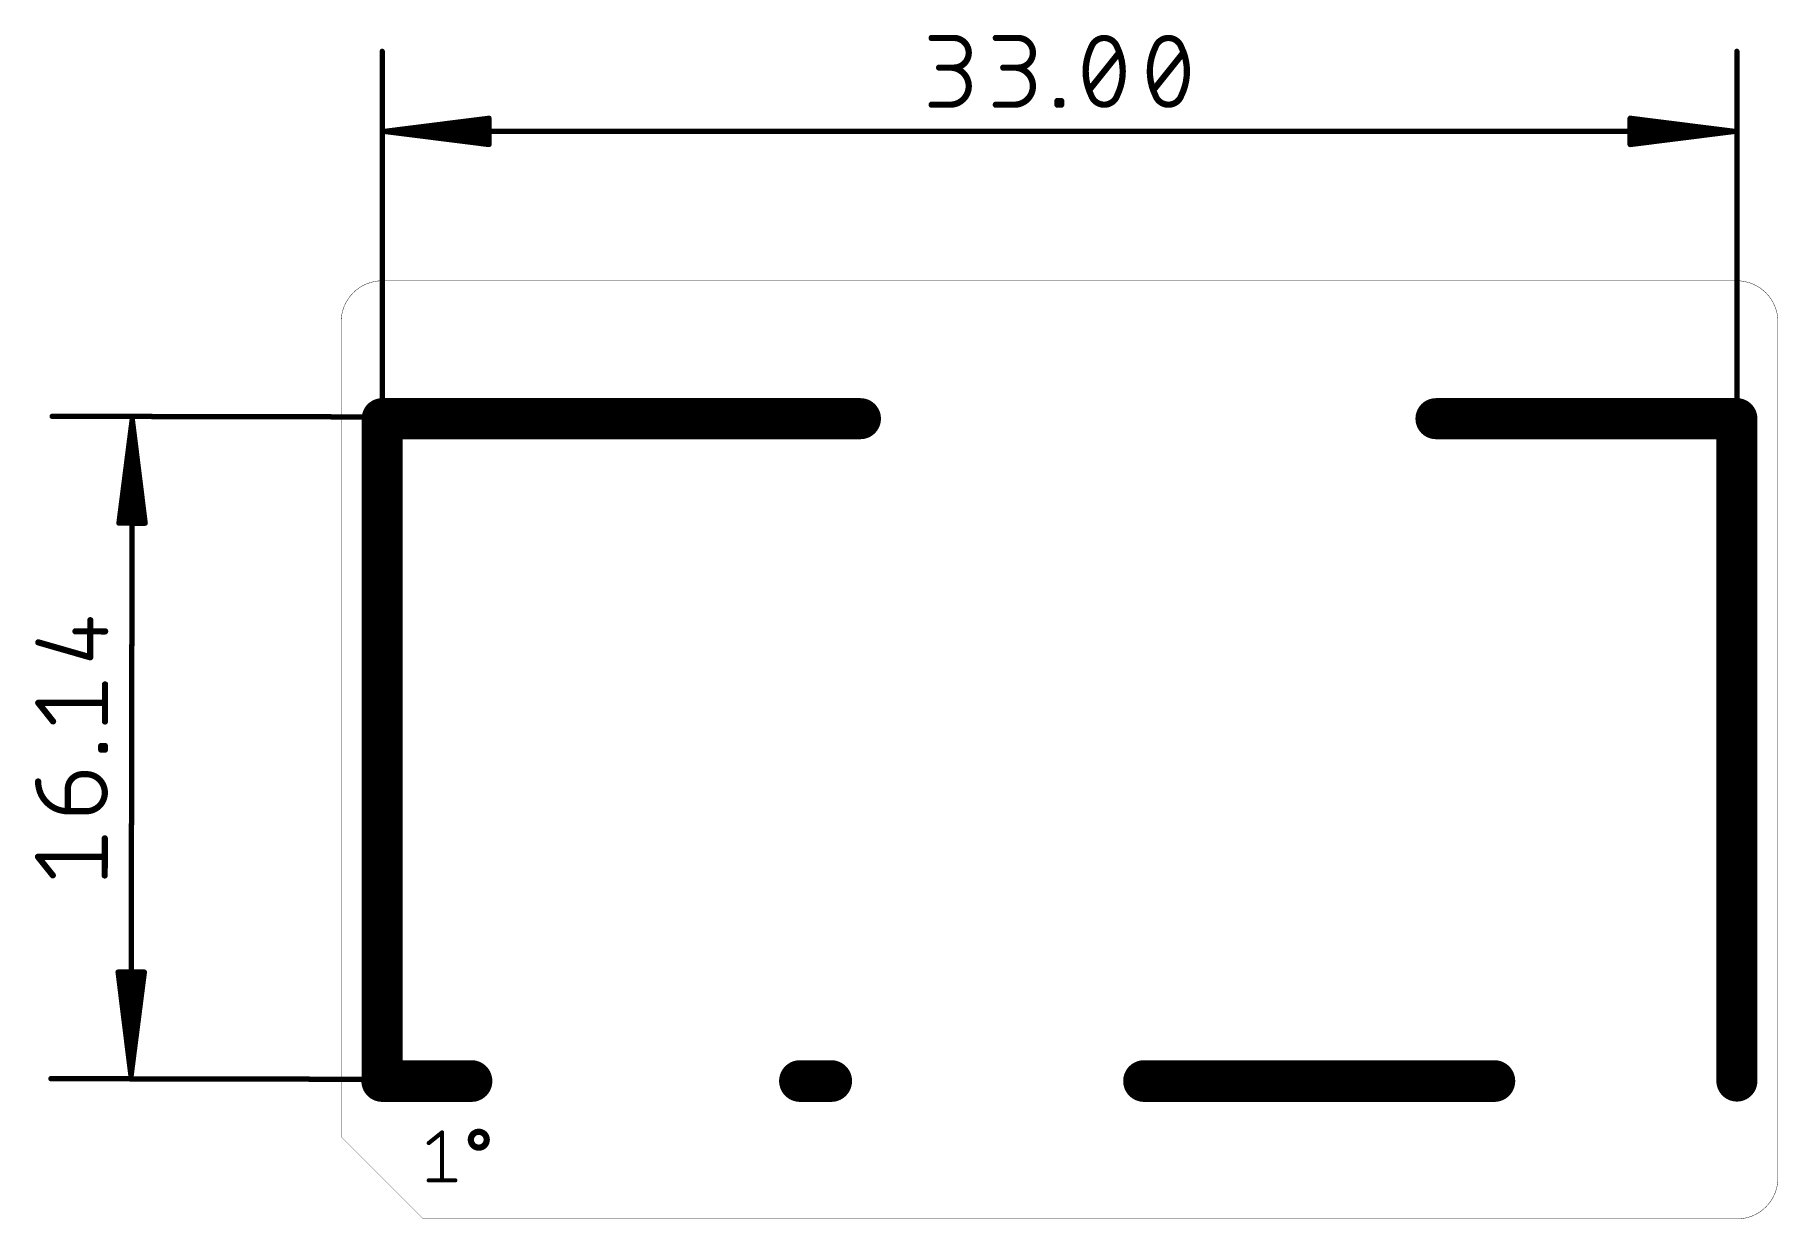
# Model space of a CAD drawing. Extents: x -7.5 to 35, y 0 to 28.9.
import ezdxf

# ---------------------------------------------------------------- set-up
doc = ezdxf.new("R2010")
doc.units = 0
for name, color, linetype in [('20', 31, 'CONTINUOUS'), ('21', 253, 'CONTINUOUS'), ('29', 253, 'CONTINUOUS')]:
    doc.layers.add(name, color=color, linetype=linetype)

msp = doc.modelspace()

# ---------------------------------------------------------------- linework, layer by layer
at = {"layer": '20'}
for points, const_width in [([(1, 22.86, 0.4142), (0, 21.86)], 0.01), ([(1, 22.8625, 1), (1, 22.8575)], 0.005), ([(1, 22.8575, 1), (1, 22.8625)], 0.005), ([(35, 21.86, 0.4142), (34, 22.86)], 0.01), ([(34, 22.8625, 1), (34, 22.8575)], 0.005), ([(34, 22.8575, 1), (34, 22.8625)], 0.005), ([(0.0025, 21.86, 1), (-0.0025, 21.86)], 0.005), ([(-0.0025, 21.86, 1), (0.0025, 21.86)], 0.005), ([(35.0025, 21.86, 1), (34.9975, 21.86)], 0.005), ([(34.9975, 21.86, 1), (35.0025, 21.86)], 0.005), ([(0.0018, 2.0018, 1), (-0.0018, 1.9982)], 0.005), ([(-0.0025, 2, 1), (0.0025, 2)], 0.005), ([(34, 0, 0.4142), (35, 1)], 0.01), ([(35.0025, 1, 1), (34.9975, 1)], 0.005), ([(34.9975, 1, 1), (35.0025, 1)], 0.005), ([(2, 0.0025, 1), (2, -0.0025)], 0.005), ([(1.9982, -0.0018, 1), (2.0018, 0.0018)], 0.005), ([(34, 0.0025, 1), (34, -0.0025)], 0.005), ([(34, -0.0025, 1), (34, 0.0025)], 0.005)]:
    msp.add_lwpolyline(points, format="xyb", dxfattribs=dict(at, const_width=const_width))
at = {"layer": '20', "const_width": 0.01}
for points in [[(1, 22.86), (34, 22.86)], [(0, 2), (0, 21.86)], [(35, 21.86), (35, 1)], [(0, 2), (2, 0)], [(2, 0), (34, 0)]]:
    msp.add_lwpolyline(points, dxfattribs=at)
at = {"layer": '21'}
for points, const_width in [([(1, 12), (1, 28.45)], 0.13), ([(14.3852, 28.7763), (14.9271, 28.7763)], 0.1524), ([(15.9483, 28.7763), (16.4902, 28.7763)], 0.1524), ([(18.227, 27.5119), (18.9495, 28.4151)], 0.1524), ([(19.7901, 27.5119), (20.5126, 28.4151)], 0.1524), ([(34, 12), (34, 28.45)], 0.13), ([(14.9271, 28.0538), (14.5658, 28.0538)], 0.1524), ([(16.4902, 28.0538), (16.1289, 28.0538)], 0.1524), ([(14.3852, 27.1507), (14.8368, 27.1507)], 0.1524), ([(15.9483, 27.1507), (16.3999, 27.1507)], 0.1524), ([(17.4489, 27.1507), (17.4489, 27.241)], 0.1524), ([(17.4489, 27.241), (17.5392, 27.241)], 0.1524), ([(17.5392, 27.1507), (17.4489, 27.1507)], 0.1524), ([(17.5392, 27.241), (17.5392, 27.1507)], 0.1524), ([(1.065, 26.5), (3.6, 26.8192)], 0.13), ([(1.065, 26.5), (3.6, 26.76)], 0.13), ([(3.6, 26.8192), (3.6, 26.1808)], 0.13), ([(33.935, 26.5), (31.4, 26.8192)], 0.13), ([(31.4, 26.8192), (31.4, 26.1808)], 0.13), ([(33.935, 26.5), (31.4, 26.76)], 0.13), ([(1.065, 26.5), (3.6, 26.63)], 0.13), ([(1.065, 26.5), (33.935, 26.5)], 0.13), ([(3.6, 26.1808), (1.065, 26.5)], 0.13), ([(3.6, 26.37), (1.065, 26.5)], 0.13), ([(3.6, 26.24), (1.065, 26.5)], 0.13), ([(33.935, 26.5), (31.4, 26.63)], 0.13), ([(31.4, 26.1808), (33.935, 26.5)], 0.13), ([(31.4, 26.37), (33.935, 26.5)], 0.13), ([(31.4, 26.24), (33.935, 26.5)], 0.13), ([(2.36, 19.54), (-7.0389, 19.5575)], 0.13), ([(-5.089, 19.4888), (-5.413, 16.9544)], 0.13), ([(-5.089, 19.4888), (-5.3537, 16.9543)], 0.13), ([(-5.089, 19.4888), (-5.2237, 16.9541)], 0.13), ([(-5.1188, 3.4788), (-5.089, 19.4888)], 0.13), ([(-4.7745, 16.9533), (-5.089, 19.4888)], 0.13), ([(-4.9637, 16.9536), (-5.089, 19.4888)], 0.13), ([(-4.8337, 16.9534), (-5.089, 19.4888)], 0.13), ([(-5.413, 16.9544), (-4.7745, 16.9533)], 0.13), ([(-6.1123, 13.6855), (-6.1108, 14.5886)], 0.1524), ([(-7.3761, 14.0489), (-6.1123, 13.6855)], 0.1524), ([(-6.4725, 14.3183), (-5.75, 14.317)], 0.1524), ([(-5.7538, 12.1217), (-5.7523, 13.0248)], 0.1524), ([(-7.0182, 12.1239), (-7.3786, 12.5761)], 0.1524), ([(-7.3786, 12.5761), (-5.753, 12.5733)], 0.1524), ([(-5.8453, 11.4341), (-5.8452, 11.5244)], 0.1524), ([(-5.755, 11.4339), (-5.8453, 11.4341)], 0.1524), ([(-5.8452, 11.5244), (-5.7549, 11.5242)], 0.1524), ([(-5.7549, 11.5242), (-5.755, 11.4339)], 0.1524), ([(-6.2979, 10.8374), (-6.2076, 10.8373)], 0.1524), ([(-6.6608, 9.9349), (-6.6598, 10.4768)], 0.1524), ([(-6.2092, 9.9342), (-6.6608, 9.9349)], 0.1524), ([(-5.7604, 8.3702), (-5.7588, 9.2734)], 0.1524), ([(-7.0247, 8.3725), (-7.3852, 8.8246)], 0.1524), ([(-7.3852, 8.8246), (-5.7596, 8.8218)], 0.1524), ([(-5.1188, 3.4788), (-5.4333, 6.0144)], 0.13), ([(-5.4333, 6.0144), (-4.7948, 6.0132)], 0.13), ([(-5.1188, 3.4788), (-5.3741, 6.0143)], 0.13), ([(-5.1188, 3.4788), (-5.2441, 6.0141)], 0.13), ([(-4.9841, 6.0136), (-5.1188, 3.4788)], 0.13), ([(-4.8541, 6.0134), (-5.1188, 3.4788)], 0.13), ([(-4.7948, 6.0132), (-5.1188, 3.4788)], 0.13), ([(2.33, 3.4), (-7.0689, 3.4175)], 0.13), ([(2.1336, 1.8486), (2.4582, 2.1082)], 0.1016), ([(2.4582, 2.1082), (2.4582, 0.9398)], 0.1016), ([(2.1336, 0.9398), (2.7827, 0.9398)], 0.1016)]:
    msp.add_lwpolyline(points, dxfattribs=dict(at, const_width=const_width))
for points, const_width in [([(1.0325, 28.45, 1), (0.9675, 28.45)], 0.065), ([(14.3852, 28.8144, 1), (14.3852, 28.7382)], 0.0762), ([(14.9271, 28.0538, 1), (14.9271, 28.7763)], 0.1524), ([(14.9271, 28.8144, 1), (14.9271, 28.7382)], 0.0762), ([(14.9271, 28.7382, 1), (14.9271, 28.8144)], 0.0762), ([(15.9483, 28.8144, 1), (15.9483, 28.7382)], 0.0762), ([(16.4902, 28.0538, 1), (16.4902, 28.7763)], 0.1524), ([(16.4902, 28.8144, 1), (16.4902, 28.7382)], 0.0762), ([(16.4902, 28.7382, 1), (16.4902, 28.8144)], 0.0762), ([(18.2722, 28.5505, 0.1139), (18.1367, 27.9635)], 0.1524), ([(18.2361, 28.5629, 1), (18.3082, 28.5382)], 0.0762), ([(18.5882, 28.7763, 0.3205), (18.2722, 28.5505)], 0.1524), ([(18.3064, 28.5338, 1), (18.2379, 28.5672)], 0.0762), ([(18.9043, 28.5505, 0.3205), (18.5882, 28.7763)], 0.1524), ([(18.5882, 28.8144, 1), (18.5882, 28.7382)], 0.0762), ([(18.5882, 28.7382, 1), (18.5882, 28.8144)], 0.0762), ([(19.0398, 27.9635, 0.1139), (18.9043, 28.5505)], 0.1524), ([(18.9386, 28.5672, 1), (18.8701, 28.5338)], 0.0762), ([(18.8683, 28.5382, 1), (18.9404, 28.5629)], 0.0762), ([(18.9792, 28.3913, 1), (18.9197, 28.4389)], 0.0762), ([(19.8353, 28.5505, 0.1139), (19.6998, 27.9635)], 0.1524), ([(19.7992, 28.5629, 1), (19.8713, 28.5382)], 0.0762), ([(20.1514, 28.7763, 0.3205), (19.8353, 28.5505)], 0.1524), ([(19.8695, 28.5338, 1), (19.801, 28.5672)], 0.0762), ([(20.4675, 28.5505, 0.3205), (20.1514, 28.7763)], 0.1524), ([(20.1514, 28.8144, 1), (20.1514, 28.7382)], 0.0762), ([(20.1514, 28.7382, 1), (20.1514, 28.8144)], 0.0762), ([(20.5017, 28.5672, 1), (20.4332, 28.5338)], 0.0762), ([(20.6029, 27.9635, 0.1139), (20.4675, 28.5505)], 0.1524), ([(20.4314, 28.5382, 1), (20.5035, 28.5629)], 0.0762), ([(20.5424, 28.3913, 1), (20.4829, 28.4389)], 0.0762), ([(34.0325, 28.45, 1), (33.9675, 28.45)], 0.065), ([(14.5658, 28.0919, 1), (14.5658, 28.0157)], 0.0762), ([(14.8368, 27.1507, 1), (14.8368, 28.0538)], 0.1524), ([(14.8368, 28.0919, 1), (14.8368, 28.0157)], 0.0762), ([(14.9271, 28.0919, 1), (14.9271, 28.0157)], 0.0762), ([(14.9271, 28.0157, 1), (14.9271, 28.0919)], 0.0762), ([(16.1289, 28.0919, 1), (16.1289, 28.0157)], 0.0762), ([(16.3999, 27.1507, 1), (16.3999, 28.0538)], 0.1524), ([(16.3999, 28.0919, 1), (16.3999, 28.0157)], 0.0762), ([(16.4902, 28.0919, 1), (16.4902, 28.0157)], 0.0762), ([(16.4902, 28.0157, 1), (16.4902, 28.0919)], 0.0762), ([(18.1367, 27.9635, 0.1139), (18.2722, 27.3765)], 0.1524), ([(18.1748, 27.9635, 1), (18.0986, 27.9635)], 0.0762), ([(18.9043, 27.3765, 0.1139), (19.0398, 27.9635)], 0.1524), ([(19.0779, 27.9635, 1), (19.0017, 27.9635)], 0.0762), ([(19.6998, 27.9635, 0.1139), (19.8353, 27.3765)], 0.1524), ([(19.7379, 27.9635, 1), (19.6617, 27.9635)], 0.0762), ([(20.4675, 27.3765, 0.1139), (20.6029, 27.9635)], 0.1524), ([(20.641, 27.9635, 1), (20.5648, 27.9635)], 0.0762), ([(18.0986, 27.9635, 1), (18.1748, 27.9635)], 0.0762), ([(19.0017, 27.9635, 1), (19.0779, 27.9635)], 0.0762), ([(19.6617, 27.9635, 1), (19.7379, 27.9635)], 0.0762), ([(20.5648, 27.9635, 1), (20.641, 27.9635)], 0.0762), ([(14.3852, 27.1888, 1), (14.3852, 27.1126)], 0.0762), ([(14.8368, 27.1888, 1), (14.8368, 27.1126)], 0.0762), ([(14.8368, 27.1126, 1), (14.8368, 27.1888)], 0.0762), ([(15.9483, 27.1888, 1), (15.9483, 27.1126)], 0.0762), ([(16.3999, 27.1888, 1), (16.3999, 27.1126)], 0.0762), ([(16.3999, 27.1126, 1), (16.3999, 27.1888)], 0.0762), ([(17.487, 27.241, 1), (17.4108, 27.241)], 0.0762), ([(17.4489, 27.2791, 1), (17.4489, 27.2029)], 0.0762), ([(17.4489, 27.1888, 1), (17.4489, 27.1126)], 0.0762), ([(17.4108, 27.1507, 1), (17.487, 27.1507)], 0.0762), ([(17.5773, 27.241, 1), (17.5011, 27.241)], 0.0762), ([(17.5011, 27.1507, 1), (17.5773, 27.1507)], 0.0762), ([(17.5392, 27.2029, 1), (17.5392, 27.2791)], 0.0762), ([(17.5392, 27.1126, 1), (17.5392, 27.1888)], 0.0762), ([(18.1972, 27.5357, 1), (18.2568, 27.4881)], 0.0762), ([(18.3082, 27.3888, 1), (18.2361, 27.3641)], 0.0762), ([(18.2722, 27.3765, 0.3205), (18.5882, 27.1507)], 0.1524), ([(18.2379, 27.3598, 1), (18.3064, 27.3932)], 0.0762), ([(18.5882, 27.1507, 0.3205), (18.9043, 27.3765)], 0.1524), ([(18.5882, 27.1888, 1), (18.5882, 27.1126)], 0.0762), ([(18.5882, 27.1126, 1), (18.5882, 27.1888)], 0.0762), ([(18.8701, 27.3932, 1), (18.9386, 27.3598)], 0.0762), ([(18.9404, 27.3641, 1), (18.8683, 27.3888)], 0.0762), ([(19.7604, 27.5357, 1), (19.8199, 27.4881)], 0.0762), ([(19.8713, 27.3888, 1), (19.7992, 27.3641)], 0.0762), ([(19.8353, 27.3765, 0.3205), (20.1514, 27.1507)], 0.1524), ([(19.801, 27.3598, 1), (19.8695, 27.3932)], 0.0762), ([(20.1514, 27.1507, 0.3205), (20.4675, 27.3765)], 0.1524), ([(20.1514, 27.1888, 1), (20.1514, 27.1126)], 0.0762), ([(20.1514, 27.1126, 1), (20.1514, 27.1888)], 0.0762), ([(20.4332, 27.3932, 1), (20.5017, 27.3598)], 0.0762), ([(20.5035, 27.3641, 1), (20.4314, 27.3888)], 0.0762), ([(3.6325, 26.8192, 1), (3.5675, 26.8192)], 0.065), ([(3.6041, 26.787, 1), (3.5959, 26.8515)], 0.065), ([(3.6033, 26.7277, 1), (3.5967, 26.7923)], 0.065), ([(31.4041, 26.8515, 1), (31.3959, 26.787)], 0.065), ([(31.4325, 26.8192, 1), (31.3675, 26.8192)], 0.065), ([(31.4033, 26.7923, 1), (31.3967, 26.7277)], 0.065), ([(1.065, 26.5325, 1), (1.065, 26.4675)], 0.065), ([(1.0691, 26.5322, 1), (1.0609, 26.4678)], 0.065), ([(1.0633, 26.5325, 1), (1.0667, 26.4675)], 0.065), ([(1.0667, 26.5325, 1), (1.0633, 26.4675)], 0.065), ([(1.0683, 26.5323, 1), (1.0617, 26.4677)], 0.065), ([(1.0617, 26.5323, 1), (1.0683, 26.4677)], 0.065), ([(1.0609, 26.5322, 1), (1.0691, 26.4678)], 0.065), ([(3.6017, 26.5975, 1), (3.5983, 26.6625)], 0.065), ([(3.5983, 26.3375, 1), (3.6017, 26.4025)], 0.065), ([(31.4017, 26.6625, 1), (31.3983, 26.5975)], 0.065), ([(31.3983, 26.4025, 1), (31.4017, 26.3375)], 0.065), ([(33.9391, 26.4678, 1), (33.9309, 26.5322)], 0.065), ([(33.9309, 26.4678, 1), (33.9391, 26.5322)], 0.065), ([(33.9383, 26.4677, 1), (33.9317, 26.5323)], 0.065), ([(33.9317, 26.4677, 1), (33.9383, 26.5323)], 0.065), ([(33.9333, 26.4675, 1), (33.9367, 26.5325)], 0.065), ([(33.9367, 26.4675, 1), (33.9333, 26.5325)], 0.065), ([(33.935, 26.4675, 1), (33.935, 26.5325)], 0.065), ([(3.5675, 26.1808, 1), (3.6325, 26.1808)], 0.065), ([(3.5959, 26.1485, 1), (3.6041, 26.213)], 0.065), ([(3.5967, 26.2077, 1), (3.6033, 26.2723)], 0.065), ([(31.3967, 26.2723, 1), (31.4033, 26.2077)], 0.065), ([(31.3959, 26.213, 1), (31.4041, 26.1485)], 0.065), ([(31.3675, 26.1808, 1), (31.4325, 26.1808)], 0.065), ([(-7.0388, 19.59, 1), (-7.039, 19.525)], 0.065), ([(-5.0567, 19.4921, 1), (-5.1214, 19.4856)], 0.065), ([(-5.0565, 19.4888, 1), (-5.1215, 19.4889)], 0.065), ([(-5.0568, 19.4928, 1), (-5.1213, 19.4848)], 0.065), ([(-5.0566, 19.4871, 1), (-5.1215, 19.4906)], 0.065), ([(-5.0566, 19.4905, 1), (-5.1215, 19.4872)], 0.065), ([(-5.0568, 19.4847, 1), (-5.1213, 19.493)], 0.065), ([(-5.0567, 19.4855, 1), (-5.1213, 19.4922)], 0.065), ([(2.3599, 19.5075, 1), (2.3601, 19.5725)], 0.065), ([(-5.4129, 16.9869, 1), (-5.413, 16.9219)], 0.065), ([(-5.4452, 16.9586, 1), (-5.3807, 16.9503)], 0.065), ([(-5.3861, 16.9577, 1), (-5.3214, 16.951)], 0.065), ([(-5.2562, 16.9558, 1), (-5.1913, 16.9524)], 0.065), ([(-4.9962, 16.952, 1), (-4.9313, 16.9552)], 0.065), ([(-4.8661, 16.9501, 1), (-4.8014, 16.9566)], 0.065), ([(-4.8067, 16.9493, 1), (-4.7422, 16.9573)], 0.065), ([(-4.7745, 16.9208, 1), (-4.7744, 16.9858)], 0.065), ([(-6.0727, 14.5885, 1), (-6.1489, 14.5886)], 0.0762), ([(-7.3655, 14.0855, 1), (-7.3866, 14.0123)], 0.0762), ([(-6.4724, 14.3564, 1), (-6.4725, 14.2802)], 0.0762), ([(-5.7501, 14.2789, 1), (-5.7499, 14.3551)], 0.0762), ([(-6.1504, 13.6855, 1), (-6.0742, 13.6854)], 0.0762), ([(-6.1229, 13.6488, 1), (-6.1018, 13.7221)], 0.0762), ([(-5.7142, 13.0248, 1), (-5.7904, 13.0249)], 0.0762), ([(-7.3786, 12.6142, 1), (-7.3787, 12.538)], 0.0762), ([(-7.3488, 12.5999, 1), (-7.4084, 12.5524)], 0.0762), ([(-5.7531, 12.5352, 1), (-5.753, 12.6114)], 0.0762), ([(-7.048, 12.1002, 1), (-6.9884, 12.1477)], 0.0762), ([(-5.7919, 12.1218, 1), (-5.7157, 12.1217)], 0.0762), ([(0.9675, 12, 1), (1.0325, 12)], 0.065), ([(33.9675, 12, 1), (34.0325, 12)], 0.065), ([(-5.8453, 11.4722, 1), (-5.8454, 11.396)], 0.0762), ([(-5.8834, 11.4342, 1), (-5.8072, 11.434)], 0.0762), ([(-5.8071, 11.5243, 1), (-5.8833, 11.5245)], 0.0762), ([(-5.8451, 11.5625, 1), (-5.8453, 11.4863)], 0.0762), ([(-5.7931, 11.434, 1), (-5.7169, 11.4339)], 0.0762), ([(-5.7168, 11.5242, 1), (-5.793, 11.5243)], 0.0762), ([(-5.7551, 11.3958, 1), (-5.755, 11.472)], 0.0762), ([(-5.7549, 11.4861, 1), (-5.7548, 11.5623)], 0.0762), ([(-7.382, 10.6587, 0.4142), (-6.6608, 9.9349)], 0.1524), ([(-7.3439, 10.6586, 1), (-7.4201, 10.6588)], 0.0762), ([(-6.2979, 10.8374, 0.4142), (-6.6598, 10.4768)], 0.1524), ([(-6.2979, 10.8755, 1), (-6.298, 10.7993)], 0.0762), ([(-6.298, 10.7993, 1), (-6.2979, 10.8755)], 0.0762), ([(-6.2092, 9.9342, 1), (-6.2076, 10.8373)], 0.1524), ([(-6.2076, 10.8754, 1), (-6.2077, 10.7992)], 0.0762), ([(-6.2077, 10.7992, 1), (-6.2076, 10.8754)], 0.0762), ([(-6.6217, 10.4767, 1), (-6.6979, 10.4769)], 0.0762), ([(-6.6979, 10.4769, 1), (-6.6217, 10.4767)], 0.0762), ([(-6.6607, 9.973, 1), (-6.6608, 9.8968)], 0.0762), ([(-6.6989, 9.935, 1), (-6.6227, 9.9349)], 0.0762), ([(-6.6608, 9.8968, 1), (-6.6607, 9.973)], 0.0762), ([(-6.2091, 9.9722, 1), (-6.2093, 9.8961)], 0.0762), ([(-6.2093, 9.8961, 1), (-6.2091, 9.9722)], 0.0762), ([(-5.7207, 9.2733, 1), (-5.7969, 9.2734)], 0.0762), ([(-7.3554, 8.8484, 1), (-7.415, 8.8009)], 0.0762), ([(-7.3851, 8.8627, 1), (-7.3853, 8.7865)], 0.0762), ([(-5.7597, 8.7837, 1), (-5.7595, 8.8599)], 0.0762), ([(-7.0545, 8.3487, 1), (-6.9949, 8.3962)], 0.0762), ([(-5.7985, 8.3703, 1), (-5.7223, 8.3702)], 0.0762), ([(-5.4011, 6.0184, 1), (-5.4656, 6.0104)], 0.065), ([(-5.4332, 6.0469, 1), (-5.4334, 5.9819)], 0.065), ([(-5.3417, 6.0176, 1), (-5.4064, 6.0111)], 0.065), ([(-5.2116, 6.0157, 1), (-5.2765, 6.0125)], 0.065), ([(-4.9516, 6.0119, 1), (-5.0165, 6.0153)], 0.065), ([(-4.8217, 6.01, 1), (-4.8864, 6.0167)], 0.065), ([(-4.7626, 6.0091, 1), (-4.8271, 6.0174)], 0.065), ([(-4.7949, 5.9807, 1), (-4.7948, 6.0457)], 0.065), ([(-7.0688, 3.45, 1), (-7.069, 3.385)], 0.065), ([(-5.151, 3.483, 1), (-5.0865, 3.4747)], 0.065), ([(-5.1511, 3.4822, 1), (-5.0865, 3.4755)], 0.065), ([(-5.1513, 3.4789, 1), (-5.0863, 3.4788)], 0.065), ([(-5.1512, 3.4806, 1), (-5.0863, 3.4771)], 0.065), ([(-5.1512, 3.4772, 1), (-5.0863, 3.4805)], 0.065), ([(-5.1511, 3.4756, 1), (-5.0864, 3.4821)], 0.065), ([(-5.151, 3.4748, 1), (-5.0865, 3.4828)], 0.065), ([(2.3299, 3.3675, 1), (2.3301, 3.4325)], 0.065), ([(2.4836, 2.1082, 1), (2.4328, 2.1082)], 0.0508), ([(2.474, 2.0884, 1), (2.4423, 2.128)], 0.0508), ([(3.3528, 1.737, 1), (3.3528, 2.1238, 1), (3.3528, 1.737)], 0.1524), ([(2.1177, 1.8684, 1), (2.1495, 1.8287)], 0.0508), ([(2.1336, 0.9652, 1), (2.1336, 0.9144)], 0.0508), ([(2.4328, 0.9398, 1), (2.4836, 0.9398)], 0.0508), ([(2.7827, 0.9144, 1), (2.7827, 0.9652)], 0.0508)]:
    msp.add_lwpolyline(points, format="xyb", dxfattribs=dict(at, const_width=const_width))
at = {"layer": '29'}
for points, const_width in [([(1, 3.36), (1, 19.5)], 1), ([(1, 19.5), (12.6492, 19.5)], 1), ([(26.67, 19.5), (33.9598, 19.5)], 1), ([(34, 19.5), (34, 3.36)], 1), ([(1, 3.36), (3.175, 3.36)], 1.016), ([(11.176, 3.36), (11.938, 3.36)], 1.016), ([(19.558, 3.36), (28.0924, 3.36)], 1.016)]:
    msp.add_lwpolyline(points, dxfattribs=dict(at, const_width=const_width))
for points, const_width in [([(1.25, 19.5, 1), (0.75, 19.5)], 0.5), ([(1, 19.75, 1), (1, 19.25)], 0.5), ([(12.6492, 19.25, 1), (12.6492, 19.75)], 0.5), ([(26.67, 19.75, 1), (26.67, 19.25)], 0.5), ([(34.25, 19.5, 1), (33.75, 19.5)], 0.5), ([(33.9598, 19.25, 1), (33.9598, 19.75)], 0.5), ([(1, 3.614, 1), (1, 3.106)], 0.508), ([(3.175, 3.106, 1), (3.175, 3.614)], 0.508), ([(11.176, 3.614, 1), (11.176, 3.106)], 0.508), ([(11.938, 3.106, 1), (11.938, 3.614)], 0.508), ([(19.558, 3.614, 1), (19.558, 3.106)], 0.508), ([(28.0924, 3.106, 1), (28.0924, 3.614)], 0.508), ([(0.75, 3.36, 1), (1.25, 3.36)], 0.5), ([(33.75, 3.36, 1), (34.25, 3.36)], 0.5)]:
    msp.add_lwpolyline(points, format="xyb", dxfattribs=dict(at, const_width=const_width))

doc.saveas('drawing.dxf')
